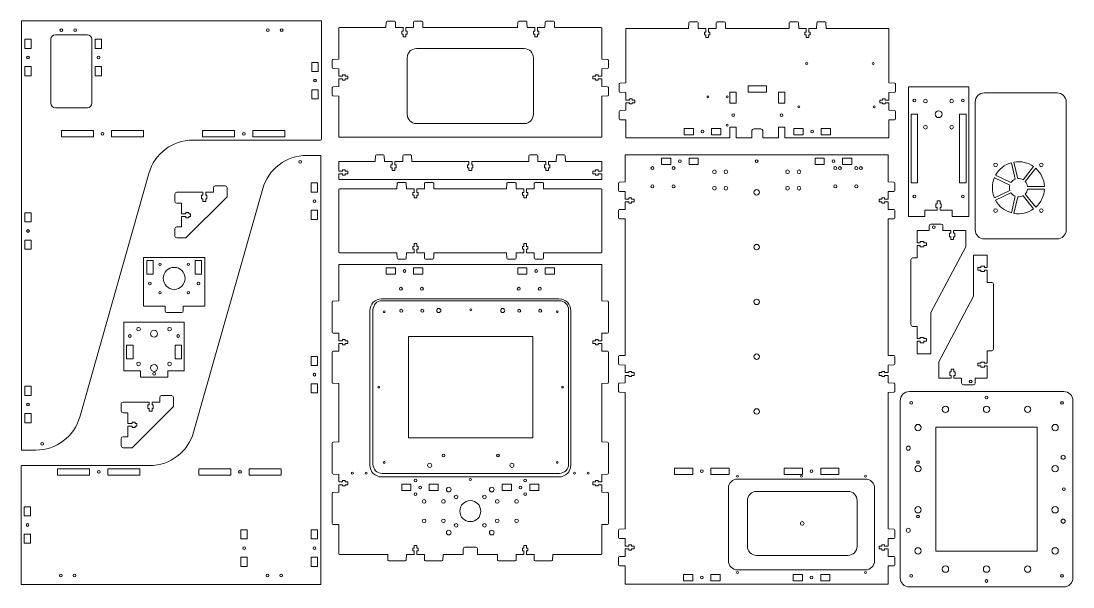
# Model space of a CAD drawing. Header units: millimetres. Extents: x 61 to 1212, y 173 to 793.
import ezdxf

# ---------------------------------------------------------------- set-up
doc = ezdxf.new("R2010")
doc.units = ezdxf.units.MM

msp = doc.modelspace()

# ---------------------------------------------------------------- linework, layer by layer
at = {"color": 7, "linetype": 'Continuous', "lineweight": 15}
for p, q in [((61.9, 323), (61.9, 793)), ((389.9, 793), (61.9, 793)), ((389.9, 793), (389.9, 663.5)), ((408.8, 784.7), (408.8, 751.2)), ((409.8, 785.7), (460.5, 785.7)), ((460.5, 785.7), (460.7, 791.8)), ((461.7, 792.7), (469.8, 792.7)), ((470.8, 791.8), (471, 785.7)), ((471, 785.7), (479.3, 785.7)), ((479.3, 781.7), (479.3, 785.7)), ((482.3, 785.7), (482.3, 781.7)), ((482.3, 785.7), (490.5, 785.7)), ((490.5, 785.7), (490.7, 791.8)), ((491.7, 792.7), (499.8, 792.7)), ((500.8, 791.8), (501, 785.7)), ((604.5, 785.7), (501, 785.7)), ((604.7, 791.8), (604.5, 785.7)), ((613.8, 792.7), (605.7, 792.7)), ((615, 785.7), (614.8, 791.8)), ((623.3, 785.7), (615, 785.7)), ((623.3, 785.7), (623.3, 781.7)), ((626.3, 781.7), (626.3, 785.7)), ((634.5, 785.7), (626.3, 785.7)), ((634.7, 791.8), (634.5, 785.7)), ((643.8, 792.7), (635.7, 792.7)), ((645, 785.7), (644.8, 791.8)), ((695.8, 785.7), (645, 785.7)), ((696.8, 784.7), (696.8, 751.2)), ((722.8, 725.2), (722.8, 783.9)), ((791.6, 784.9), (723.8, 784.9)), ((791.6, 784.9), (791.8, 791)), ((792.8, 791.9), (800.9, 791.9)), ((801.9, 791), (802.1, 784.9)), ((810.3, 784.9), (802.1, 784.9)), ((810.3, 780.9), (810.3, 784.9)), ((813.3, 784.9), (813.3, 780.9)), ((821.6, 784.9), (813.3, 784.9)), ((821.6, 784.9), (821.8, 791)), ((822.8, 791.9), (830.9, 791.9)), ((831.9, 791), (832.1, 784.9)), ((901.6, 784.9), (832.1, 784.9)), ((901.8, 791), (901.6, 784.9)), ((910.9, 791.9), (902.8, 791.9)), ((912.1, 784.9), (911.9, 791)), ((912.1, 784.9), (920.3, 784.9)), ((920.3, 784.9), (920.3, 780.9)), ((923.3, 780.9), (923.3, 784.9)), ((923.3, 784.9), (931.6, 784.9)), ((931.8, 791), (931.6, 784.9)), ((940.9, 791.9), (932.8, 791.9)), ((942.1, 784.9), (941.9, 791)), ((942.1, 784.9), (1009.8, 784.9)), ((1010.8, 725.2), (1010.8, 783.9)), ((65.4, 773), (65.4, 763)), ((72.4, 773), (65.4, 773)), ((72.4, 773), (72.4, 763)), ((93.9, 773), (93.9, 703)), ((133.9, 778), (98.9, 778)), ((138.9, 703), (138.9, 773)), ((149.4, 773), (142.4, 773)), ((142.4, 773), (142.4, 763)), ((149.4, 763), (149.4, 773)), ((477.9, 781.7), (479.3, 781.7)), ((477.9, 778.7), (477.9, 781.7)), ((479.3, 778.7), (477.9, 778.7)), ((479.3, 775.7), (479.3, 778.7)), ((482.3, 775.7), (479.3, 775.7)), ((482.3, 781.7), (483.7, 781.7)), ((482.3, 778.7), (482.3, 775.7)), ((483.7, 778.7), (482.3, 778.7)), ((483.7, 781.7), (483.7, 778.7)), ((623.3, 781.7), (621.9, 781.7)), ((621.9, 781.7), (621.9, 778.7)), ((621.9, 778.7), (623.3, 778.7)), ((623.3, 778.7), (623.3, 775.7)), ((623.3, 775.7), (626.3, 775.7)), ((627.7, 781.7), (626.3, 781.7)), ((626.3, 775.7), (626.3, 778.7)), ((626.3, 778.7), (627.7, 778.7)), ((627.7, 778.7), (627.7, 781.7)), ((808.9, 780.9), (810.3, 780.9)), ((808.9, 777.9), (808.9, 780.9)), ((810.3, 777.9), (808.9, 777.9)), ((810.3, 774.9), (810.3, 777.9)), ((813.3, 774.9), (810.3, 774.9)), ((813.3, 780.9), (814.7, 780.9)), ((813.3, 777.9), (813.3, 774.9)), ((814.7, 777.9), (813.3, 777.9)), ((814.7, 780.9), (814.7, 777.9)), ((920.3, 780.9), (918.9, 780.9)), ((918.9, 780.9), (918.9, 777.9)), ((918.9, 777.9), (920.3, 777.9)), ((920.3, 777.9), (920.3, 774.9)), ((920.3, 774.9), (923.3, 774.9)), ((924.7, 780.9), (923.3, 780.9)), ((923.3, 774.9), (923.3, 777.9)), ((923.3, 777.9), (924.7, 777.9)), ((924.7, 777.9), (924.7, 780.9)), ((65.4, 763), (72.4, 763)), ((142.4, 763), (149.4, 763)), ((611.8, 762.7), (493.8, 762.7)), ((401.8, 741.9), (401.8, 750)), ((402.7, 751), (408.8, 751.2)), ((483.8, 690.7), (483.8, 752.7)), ((621.8, 690.7), (621.8, 752.7)), ((702.8, 751), (696.8, 751.2)), ((703.8, 741.9), (703.8, 750)), ((65.4, 743), (65.4, 733)), ((72.4, 743), (65.4, 743)), ((72.4, 743), (72.4, 733)), ((149.4, 743), (142.4, 743)), ((142.4, 743), (142.4, 733)), ((149.4, 733), (149.4, 743)), ((386.4, 747.7), (379.4, 747.7)), ((379.4, 737.7), (379.4, 747.7)), ((379.4, 737.7), (386.4, 737.7)), ((386.4, 737.7), (386.4, 747.7)), ((408.8, 740.7), (402.7, 740.9)), ((408.8, 740.7), (408.8, 732.5)), ((696.8, 740.7), (702.8, 740.9)), ((696.8, 740.7), (696.8, 732.5)), ((65.4, 733), (72.4, 733)), ((142.4, 733), (149.4, 733)), ((408.8, 732.5), (412.8, 732.5)), ((408.8, 729.5), (408.8, 721.2)), ((412.8, 729.5), (408.8, 729.5)), ((412.8, 733.9), (415.8, 733.9)), ((412.8, 732.5), (412.8, 733.9)), ((412.8, 728.1), (412.8, 729.5)), ((415.8, 728.1), (412.8, 728.1)), ((415.8, 733.9), (415.8, 732.5)), ((415.8, 732.5), (418.8, 732.5)), ((415.8, 729.5), (415.8, 728.1)), ((418.8, 729.5), (415.8, 729.5)), ((418.8, 732.5), (418.8, 729.5)), ((689.8, 732.5), (686.8, 732.5)), ((686.8, 732.5), (686.8, 729.5)), ((686.8, 729.5), (689.8, 729.5)), ((692.8, 733.9), (689.8, 733.9)), ((689.8, 733.9), (689.8, 732.5)), ((689.8, 729.5), (689.8, 728.1)), ((689.8, 728.1), (692.8, 728.1)), ((692.8, 732.5), (692.8, 733.9)), ((696.8, 732.5), (692.8, 732.5)), ((692.8, 728.1), (692.8, 729.5)), ((692.8, 729.5), (696.8, 729.5)), ((696.8, 729.5), (696.8, 721.2)), ((716.8, 725), (722.8, 725.2)), ((1016.9, 725), (1010.8, 725.2)), ((386.4, 717.7), (379.4, 717.7)), ((379.4, 707.7), (379.4, 717.7)), ((386.4, 707.7), (386.4, 717.7)), ((401.8, 711.9), (401.8, 720)), ((402.7, 721), (408.8, 721.2)), ((702.8, 721), (696.8, 721.2)), ((703.8, 711.9), (703.8, 720)), ((715.8, 715.9), (715.8, 724)), ((722.8, 714.7), (716.8, 714.9)), ((722.8, 706.4), (722.8, 714.7)), ((843.8, 714.9), (836.8, 714.9)), ((836.8, 714.9), (836.8, 702.9)), ((843.8, 702.9), (843.8, 714.9)), ((876.8, 721.9), (856.8, 721.9)), ((856.8, 721.9), (856.8, 714.9)), ((856.8, 714.9), (876.8, 714.9)), ((876.8, 714.9), (876.8, 721.9)), ((889.8, 714.9), (889.8, 702.9)), ((896.8, 714.9), (889.8, 714.9)), ((896.8, 702.9), (896.8, 714.9)), ((1010.8, 714.7), (1016.9, 714.9)), ((1010.8, 706.4), (1010.8, 714.7)), ((1017.8, 715.9), (1017.8, 724)), ((1032.1, 720.9), (1032.1, 578.9)), ((1032.1, 720.9), (1098.1, 720.9)), ((1098.1, 720.9), (1098.1, 578.9)), ((1115.2, 714.3), (1194.7, 714.3)), ((379.4, 707.7), (386.4, 707.7)), ((408.8, 710.7), (402.7, 710.9)), ((408.8, 710.7), (408.8, 665.7)), ((696.8, 710.7), (702.8, 710.9)), ((696.8, 710.7), (696.8, 665.7)), ((722.8, 706.4), (726.8, 706.4)), ((722.8, 695.2), (722.8, 703.4)), ((726.8, 703.4), (722.8, 703.4)), ((726.8, 707.8), (729.8, 707.8)), ((726.8, 706.4), (726.8, 707.8)), ((726.8, 702.1), (726.8, 703.4)), ((729.8, 702.1), (726.8, 702.1)), ((729.8, 707.8), (729.8, 706.4)), ((729.8, 706.4), (732.8, 706.4)), ((729.8, 703.4), (729.8, 702.1)), ((732.8, 703.4), (729.8, 703.4)), ((732.8, 706.4), (732.8, 703.4)), ((836.8, 702.9), (843.8, 702.9)), ((889.8, 702.9), (896.8, 702.9)), ((1003.8, 706.4), (1000.8, 706.4)), ((1000.8, 706.4), (1000.8, 703.4)), ((1000.8, 703.4), (1003.8, 703.4)), ((1006.8, 707.8), (1003.8, 707.8)), ((1003.8, 707.8), (1003.8, 706.4)), ((1003.8, 703.4), (1003.8, 702.1)), ((1003.8, 702.1), (1006.8, 702.1)), ((1006.8, 706.4), (1006.8, 707.8)), ((1010.8, 706.4), (1006.8, 706.4)), ((1006.8, 702.1), (1006.8, 703.4)), ((1006.8, 703.4), (1010.8, 703.4)), ((1010.8, 695.2), (1010.8, 703.4)), ((1105.2, 564.3), (1105.2, 704.3)), ((1204.7, 704.3), (1204.7, 564.3)), ((98.9, 698), (133.9, 698)), ((715.8, 685.9), (715.8, 694)), ((716.8, 695), (722.8, 695.2)), ((1016.9, 695), (1010.8, 695.2)), ((1017.8, 685.9), (1017.8, 694)), ((1035.1, 690.9), (1042.1, 690.9)), ((1035.1, 690.9), (1035.1, 615.9)), ((1042.1, 690.9), (1042.1, 615.9)), ((1095.1, 690.9), (1088.1, 690.9)), ((1088.1, 690.9), (1088.1, 615.9)), ((1095.1, 690.9), (1095.1, 615.9)), ((493.8, 680.7), (611.8, 680.7)), ((722.8, 684.7), (716.8, 684.9)), ((722.8, 664.9), (722.8, 684.7)), ((1010.8, 684.7), (1016.9, 684.9)), ((1010.8, 664.9), (1010.8, 684.7)), ((140.4, 673), (105.4, 673)), ((105.4, 673), (105.4, 666)), ((140.4, 666), (140.4, 673)), ((195.4, 673), (160.4, 673)), ((160.4, 673), (160.4, 666)), ((195.4, 666), (195.4, 673)), ((294.9, 673), (259.9, 673)), ((259.9, 673), (259.9, 666)), ((294.9, 666), (294.9, 673)), ((349.9, 673), (314.9, 673)), ((314.9, 673), (314.9, 666)), ((349.9, 666), (349.9, 673)), ((786.8, 675.4), (786.8, 668.4)), ((796.8, 675.4), (786.8, 675.4)), ((786.8, 668.4), (796.8, 668.4)), ((796.8, 668.4), (796.8, 675.4)), ((826.8, 675.4), (816.8, 675.4)), ((816.8, 675.4), (816.8, 668.4)), ((816.8, 668.4), (826.8, 668.4)), ((826.8, 668.4), (826.8, 675.4)), ((843.8, 676.9), (836.8, 676.9)), ((836.8, 676.9), (836.8, 664.9)), ((843.8, 664.9), (843.8, 676.9)), ((860.8, 664.9), (860.8, 672.9)), ((862.8, 674.9), (870.8, 674.9)), ((872.8, 672.9), (872.8, 664.9)), ((896.8, 676.9), (889.8, 676.9)), ((889.8, 676.9), (889.8, 664.9)), ((896.8, 664.9), (896.8, 676.9)), ((906.8, 675.4), (916.8, 675.4)), ((906.8, 668.4), (906.8, 675.4)), ((916.8, 668.4), (906.8, 668.4)), ((916.8, 675.4), (916.8, 668.4)), ((936.8, 668.4), (936.8, 675.4)), ((936.8, 675.4), (946.8, 675.4)), ((946.8, 668.4), (936.8, 668.4)), ((946.8, 675.4), (946.8, 668.4)), ((105.4, 666), (140.4, 666)), ((160.4, 666), (195.4, 666)), ((249.2, 662.5), (388.9, 662.5)), ((259.9, 666), (294.9, 666)), ((314.9, 666), (349.9, 666)), ((696.8, 665.7), (408.8, 665.7)), ((836.8, 664.9), (722.8, 664.9)), ((860.8, 664.9), (843.8, 664.9)), ((889.8, 664.9), (872.8, 664.9)), ((1010.8, 664.9), (896.8, 664.9)), ((389.3, 645.7), (373.8, 645.7)), ((389.3, 175.7), (389.3, 645.7)), ((448.8, 639.3), (449, 645.3)), ((450, 646.3), (457.6, 646.3)), ((458.6, 645.3), (458.8, 639.3)), ((478.8, 639.3), (479, 645.3)), ((480, 646.3), (487.6, 646.3)), ((488.6, 645.3), (488.8, 639.3)), ((617, 645.3), (616.8, 639.3)), ((625.6, 646.3), (618, 646.3)), ((626.8, 639.3), (626.6, 645.3)), ((647, 645.3), (646.8, 639.3)), ((655.6, 646.3), (648, 646.3)), ((656.8, 639.3), (656.6, 645.3)), ((722.1, 646.4), (722.1, 616.7)), ((722.1, 646.4), (1010.1, 646.4)), ((1010.1, 646.4), (1010.1, 616.7)), ((408.8, 628.6), (408.8, 638.3)), ((409.8, 639.3), (448.8, 639.3)), ((458.8, 639.3), (467.3, 639.3)), ((465.9, 635.3), (467.3, 635.3)), ((465.9, 632.3), (465.9, 635.3)), ((467.3, 635.3), (467.3, 639.3)), ((470.3, 639.3), (470.3, 635.3)), ((470.3, 639.3), (478.8, 639.3)), ((470.3, 635.3), (471.7, 635.3)), ((471.7, 635.3), (471.7, 632.3)), ((488.8, 639.3), (551.3, 639.3)), ((549.9, 635.3), (551.3, 635.3)), ((549.9, 632.3), (549.9, 635.3)), ((551.3, 635.3), (551.3, 639.3)), ((554.3, 635.3), (554.3, 639.3)), ((616.8, 639.3), (554.3, 639.3)), ((555.7, 635.3), (554.3, 635.3)), ((555.7, 632.3), (555.7, 635.3)), ((635.3, 639.3), (626.8, 639.3)), ((635.3, 635.3), (633.9, 635.3)), ((633.9, 635.3), (633.9, 632.3)), ((635.3, 639.3), (635.3, 635.3)), ((638.3, 635.3), (638.3, 639.3)), ((646.8, 639.3), (638.3, 639.3)), ((639.7, 635.3), (638.3, 635.3)), ((639.7, 632.3), (639.7, 635.3)), ((695.8, 639.3), (656.8, 639.3)), ((696.8, 628.6), (696.8, 638.3)), ((772.1, 642.9), (762.1, 642.9)), ((762.1, 642.9), (762.1, 635.9)), ((762.1, 635.9), (772.1, 635.9)), ((772.1, 635.9), (772.1, 642.9)), ((802.1, 642.9), (792.1, 642.9)), ((792.1, 642.9), (792.1, 635.9)), ((792.1, 635.9), (802.1, 635.9)), ((802.1, 635.9), (802.1, 642.9)), ((930.1, 642.9), (940.1, 642.9)), ((930.1, 635.9), (930.1, 642.9)), ((940.1, 635.9), (930.1, 635.9)), ((940.1, 642.9), (940.1, 635.9)), ((960.1, 642.9), (970.1, 642.9)), ((960.1, 635.9), (960.1, 642.9)), ((970.1, 635.9), (960.1, 635.9)), ((970.1, 642.9), (970.1, 635.9)), ((1148.9, 619.7), (1144.8, 637.8)), ((1147.6, 638.4), (1151.7, 620.3)), ((1157.5, 619), (1169.1, 633.5)), ((125.5, 359.3), (201.1, 626.1)), ((408.8, 628.6), (412.8, 628.6)), ((408.8, 619.3), (408.8, 625.6)), ((412.8, 625.6), (408.8, 625.6)), ((412.8, 630), (415.8, 630)), ((412.8, 628.6), (412.8, 630)), ((412.8, 624.3), (412.8, 625.6)), ((415.8, 624.3), (412.8, 624.3)), ((415.8, 630), (415.8, 628.6)), ((415.8, 628.6), (418.8, 628.6)), ((415.8, 625.6), (415.8, 624.3)), ((418.8, 625.6), (415.8, 625.6)), ((418.8, 628.6), (418.8, 625.6)), ((467.3, 632.3), (465.9, 632.3)), ((467.3, 629.3), (467.3, 632.3)), ((470.3, 629.3), (467.3, 629.3)), ((470.3, 632.3), (470.3, 629.3)), ((471.7, 632.3), (470.3, 632.3)), ((551.3, 632.3), (549.9, 632.3)), ((551.3, 629.3), (551.3, 632.3)), ((551.3, 629.3), (554.3, 629.3)), ((554.3, 629.3), (554.3, 632.3)), ((554.3, 632.3), (555.7, 632.3)), ((633.9, 632.3), (635.3, 632.3)), ((635.3, 632.3), (635.3, 629.3)), ((635.3, 629.3), (638.3, 629.3)), ((638.3, 629.3), (638.3, 632.3)), ((638.3, 632.3), (639.7, 632.3)), ((689.8, 628.6), (686.8, 628.6)), ((686.8, 628.6), (686.8, 625.6)), ((686.8, 625.6), (689.8, 625.6)), ((692.8, 630), (689.8, 630)), ((689.8, 630), (689.8, 628.6)), ((689.8, 625.6), (689.8, 624.3)), ((689.8, 624.3), (692.8, 624.3)), ((692.8, 628.6), (692.8, 630)), ((696.8, 628.6), (692.8, 628.6)), ((692.8, 624.3), (692.8, 625.6)), ((692.8, 625.6), (696.8, 625.6)), ((696.8, 619.3), (696.8, 625.6)), ((1127.5, 624), (1144.2, 616)), ((1171.4, 631.7), (1159.8, 617.2)), ((271.7, 610.4), (271.7, 605.4)), ((273.7, 612.4), (284.7, 612.4)), ((286.7, 600.4), (286.7, 610.4)), ((378.8, 615.7), (385.8, 615.7)), ((378.8, 605.7), (378.8, 615.7)), ((385.8, 615.7), (385.8, 605.7)), ((408.8, 619.3), (696.8, 619.3)), ((472.5, 609.2), (472.7, 615.3)), ((473.7, 616.2), (481.8, 616.2)), ((482.8, 615.3), (483, 609.2)), ((502.5, 609.2), (502.7, 615.3)), ((503.7, 616.2), (511.8, 616.2)), ((512.8, 615.3), (513, 609.2)), ((592.7, 615.3), (592.5, 609.2)), ((601.8, 616.2), (593.7, 616.2)), ((603, 609.2), (602.8, 615.3)), ((622.7, 615.3), (622.5, 609.2)), ((631.8, 616.2), (623.7, 616.2)), ((633, 609.2), (632.8, 615.3)), ((715.1, 615.5), (715.1, 607.4)), ((722.1, 616.7), (716.1, 616.5)), ((1010.1, 616.7), (1016.2, 616.5)), ((1017.1, 615.5), (1017.1, 607.4)), ((1042.1, 615.9), (1035.1, 615.9)), ((1088.1, 615.9), (1095.1, 615.9)), ((1143, 613.3), (1126.2, 621.4)), ((1162.4, 611.8), (1181, 611.8)), ((229.7, 595.4), (229.7, 603.4)), ((260.1, 605.4), (231.7, 605.4)), ((241.7, 555.4), (286.7, 600.4)), ((325.7, 609.4), (250.1, 342.6)), ((258.8, 602.4), (260.1, 602.4)), ((258.8, 598.4), (258.8, 602.4)), ((260.1, 602.4), (260.1, 605.4)), ((263.3, 605.4), (263.3, 602.4)), ((271.7, 605.4), (263.3, 605.4)), ((263.3, 602.4), (264.5, 602.4)), ((264.5, 602.4), (264.5, 598.4)), ((385.8, 605.7), (378.8, 605.7)), ((408.8, 540.2), (408.8, 608.2)), ((472.5, 609.2), (409.8, 609.2)), ((491.3, 609.2), (483, 609.2)), ((489.9, 605.2), (491.3, 605.2)), ((489.9, 602.2), (489.9, 605.2)), ((491.3, 602.2), (489.9, 602.2)), ((491.3, 605.2), (491.3, 609.2)), ((491.3, 599.2), (491.3, 602.2)), ((494.3, 599.2), (491.3, 599.2)), ((494.3, 609.2), (494.3, 605.2)), ((502.5, 609.2), (494.3, 609.2)), ((494.3, 605.2), (495.7, 605.2)), ((494.3, 602.2), (494.3, 599.2)), ((495.7, 602.2), (494.3, 602.2)), ((495.7, 605.2), (495.7, 602.2)), ((592.5, 609.2), (513, 609.2)), ((603, 609.2), (611.3, 609.2)), ((609.9, 605.2), (609.9, 602.2)), ((611.3, 605.2), (609.9, 605.2)), ((609.9, 602.2), (611.3, 602.2)), ((611.3, 609.2), (611.3, 605.2)), ((611.3, 602.2), (611.3, 599.2)), ((611.3, 599.2), (614.3, 599.2)), ((614.3, 605.2), (614.3, 609.2)), ((614.3, 609.2), (622.5, 609.2)), ((615.7, 605.2), (614.3, 605.2)), ((614.3, 599.2), (614.3, 602.2)), ((614.3, 602.2), (615.7, 602.2)), ((615.7, 602.2), (615.7, 605.2)), ((633, 609.2), (695.8, 609.2)), ((696.8, 540.2), (696.8, 608.2)), ((716.1, 606.4), (722.1, 606.2)), ((722.1, 606.2), (722.1, 597.9)), ((729.1, 599.3), (726.1, 599.3)), ((726.1, 599.3), (726.1, 597.9)), ((729.1, 599.3), (729.1, 597.9)), ((1003.1, 599.3), (1006.1, 599.3)), ((1003.1, 599.3), (1003.1, 597.9)), ((1006.1, 599.3), (1006.1, 597.9)), ((1016.2, 606.4), (1010.1, 606.2)), ((1010.1, 606.2), (1010.1, 597.9)), ((1126.2, 599.3), (1143, 607.4)), ((1144.2, 604.8), (1127.5, 596.7)), ((1144.8, 582.9), (1148.9, 601)), ((1151.7, 600.4), (1147.6, 582.3)), ((1169.1, 587.2), (1157.5, 601.7)), ((1159.8, 603.5), (1171.4, 589)), ((1181, 608.9), (1162.4, 608.9)), ((236.7, 593.4), (231.7, 593.4)), ((236.7, 593.4), (236.7, 581.9)), ((260.1, 598.4), (258.8, 598.4)), ((260.1, 595.4), (260.1, 598.4)), ((263.3, 595.4), (260.1, 595.4)), ((263.3, 598.4), (263.3, 595.4)), ((264.5, 598.4), (263.3, 598.4)), ((722.1, 597.9), (726.1, 597.9)), ((722.1, 594.9), (722.1, 586.7)), ((722.1, 594.9), (726.1, 594.9)), ((726.1, 594.9), (726.1, 593.6)), ((729.1, 593.6), (726.1, 593.6)), ((729.1, 597.9), (732.1, 597.9)), ((729.1, 594.9), (729.1, 593.6)), ((729.1, 594.9), (732.1, 594.9)), ((732.1, 597.9), (732.1, 594.9)), ((1003.1, 597.9), (1000.1, 597.9)), ((1000.1, 597.9), (1000.1, 594.9)), ((1003.1, 594.9), (1000.1, 594.9)), ((1003.1, 594.9), (1003.1, 593.6)), ((1003.1, 593.6), (1006.1, 593.6)), ((1010.1, 597.9), (1006.1, 597.9)), ((1006.1, 594.9), (1006.1, 593.6)), ((1010.1, 594.9), (1006.1, 594.9)), ((1010.1, 594.9), (1010.1, 586.7)), ((1063.5, 592.9), (1062.2, 592.9)), ((1062.2, 592.9), (1062.2, 588.9)), ((1062.2, 588.9), (1063.5, 588.9)), ((1066.7, 595.9), (1063.5, 595.9)), ((1063.5, 595.9), (1063.5, 592.9)), ((1063.5, 588.9), (1063.5, 585.9)), ((1066.7, 592.9), (1066.7, 595.9)), ((1068, 592.9), (1066.7, 592.9)), ((1066.7, 585.9), (1066.7, 588.9)), ((1066.7, 588.9), (1068, 588.9)), ((1068, 588.9), (1068, 592.9)), ((72.4, 583), (65.4, 583)), ((65.4, 583), (65.4, 573)), ((72.4, 583), (72.4, 573)), ((236.7, 581.9), (241.7, 581.9)), ((241.7, 578.9), (236.7, 578.9)), ((236.7, 578.9), (236.7, 567.4)), ((241.7, 583.3), (244.7, 583.3)), ((241.7, 581.9), (241.7, 583.3)), ((241.7, 577.5), (241.7, 578.9)), ((244.7, 577.5), (241.7, 577.5)), ((244.7, 583.3), (244.7, 581.9)), ((244.7, 581.9), (246.7, 581.9)), ((244.7, 578.9), (244.7, 577.5)), ((246.7, 578.9), (244.7, 578.9)), ((246.7, 581.9), (246.7, 578.9)), ((378.8, 585.7), (385.8, 585.7)), ((378.8, 575.7), (378.8, 585.7)), ((385.8, 575.7), (378.8, 575.7)), ((385.8, 585.7), (385.8, 575.7)), ((715.1, 585.5), (715.1, 577.4)), ((722.1, 586.7), (716.1, 586.5)), ((716.1, 576.4), (722.1, 576.2)), ((722.1, 576.2), (722.1, 426.7)), ((1010.1, 586.7), (1016.2, 586.5)), ((1016.2, 576.4), (1010.1, 576.2)), ((1010.1, 576.2), (1010.1, 426.7)), ((1017.1, 585.5), (1017.1, 577.4)), ((1032.1, 578.9), (1050.1, 578.9)), ((1063.5, 585.9), (1050.1, 585.9)), ((1050.1, 585.9), (1050.1, 578.9)), ((1080.1, 585.9), (1066.7, 585.9)), ((1080.1, 585.9), (1080.1, 578.9)), ((1098.1, 578.9), (1080.1, 578.9)), ((65.4, 573), (72.4, 573)), ((229.7, 557.4), (229.7, 565.4)), ((236.7, 567.4), (231.7, 567.4)), ((1054.8, 563.6), (1054.8, 568.6)), ((1067.8, 570.6), (1056.8, 570.6)), ((1069.8, 568.6), (1069.8, 563.6)), ((65.4, 553), (65.4, 543)), ((72.4, 553), (65.4, 553)), ((72.4, 553), (72.4, 543)), ((231.7, 555.4), (241.7, 555.4)), ((1041.8, 550.1), (1041.8, 563.6)), ((1041.8, 563.6), (1054.8, 563.6)), ((1069.8, 563.6), (1078.4, 563.6)), ((1077, 560.6), (1078.4, 560.6)), ((1077, 556.6), (1077, 560.6)), ((1078.4, 556.6), (1077, 556.6)), ((1078.4, 560.6), (1078.4, 563.6)), ((1078.4, 553.6), (1078.4, 556.6)), ((1081.3, 553.6), (1078.4, 553.6)), ((1081.3, 563.6), (1081.3, 560.6)), ((1081.3, 563.6), (1094.8, 563.6)), ((1081.3, 560.6), (1082.7, 560.6)), ((1081.3, 556.6), (1081.3, 553.6)), ((1082.7, 556.6), (1081.3, 556.6)), ((1082.7, 560.6), (1082.7, 556.6)), ((1094.8, 563.6), (1094.8, 545.6)), ((1194.7, 554.3), (1115.2, 554.3)), ((65.4, 543), (72.4, 543)), ((489.9, 546.2), (491.3, 546.2)), ((489.9, 543.2), (489.9, 546.2)), ((491.3, 543.2), (489.9, 543.2)), ((491.3, 549.2), (494.3, 549.2)), ((491.3, 546.2), (491.3, 549.2)), ((491.3, 539.2), (491.3, 543.2)), ((494.3, 549.2), (494.3, 546.2)), ((494.3, 546.2), (495.7, 546.2)), ((494.3, 543.2), (494.3, 539.2)), ((495.7, 543.2), (494.3, 543.2)), ((495.7, 546.2), (495.7, 543.2)), ((609.9, 546.2), (609.9, 543.2)), ((611.3, 546.2), (609.9, 546.2)), ((609.9, 543.2), (611.3, 543.2)), ((614.3, 549.2), (611.3, 549.2)), ((611.3, 549.2), (611.3, 546.2)), ((611.3, 543.2), (611.3, 539.2)), ((614.3, 546.2), (614.3, 549.2)), ((615.7, 546.2), (614.3, 546.2)), ((614.3, 539.2), (614.3, 543.2)), ((614.3, 543.2), (615.7, 543.2)), ((615.7, 543.2), (615.7, 546.2)), ((1041.8, 550.1), (1044.8, 550.1)), ((1041.8, 533.6), (1041.8, 547.2)), ((1044.8, 547.2), (1041.8, 547.2)), ((1044.8, 551.5), (1048.8, 551.5)), ((1044.8, 550.1), (1044.8, 551.5)), ((1044.8, 545.7), (1044.8, 547.2)), ((1048.8, 545.7), (1044.8, 545.7)), ((1048.8, 551.5), (1048.8, 550.1)), ((1048.8, 550.1), (1051.8, 550.1)), ((1048.8, 547.2), (1048.8, 545.7)), ((1051.8, 547.2), (1048.8, 547.2)), ((1051.8, 550.1), (1051.8, 547.2)), ((1094.8, 545.6), (1056.8, 473.6)), ((195.3, 480.6), (195.3, 534.1)), ((195.3, 534.1), (262.3, 534.1)), ((205.8, 530.6), (198.8, 530.6)), ((198.8, 530.6), (198.8, 515.6)), ((205.8, 530.6), (205.8, 515.6)), ((258.8, 530.6), (251.8, 530.6)), ((251.8, 515.6), (251.8, 530.6)), ((258.8, 515.6), (258.8, 530.6)), ((262.3, 534.1), (262.3, 480.6)), ((472.5, 539.2), (409.8, 539.2)), ((472.7, 533.2), (472.5, 539.2)), ((481.8, 532.2), (473.7, 532.2)), ((483, 539.2), (482.8, 533.2)), ((491.3, 539.2), (483, 539.2)), ((502.5, 539.2), (494.3, 539.2)), ((502.7, 533.2), (502.5, 539.2)), ((511.8, 532.2), (503.7, 532.2)), ((513, 539.2), (512.8, 533.2)), ((592.5, 539.2), (513, 539.2)), ((592.5, 539.2), (592.7, 533.2)), ((593.7, 532.2), (601.8, 532.2)), ((602.8, 533.2), (603, 539.2)), ((603, 539.2), (611.3, 539.2)), ((614.3, 539.2), (622.5, 539.2)), ((622.5, 539.2), (622.7, 533.2)), ((623.7, 532.2), (631.8, 532.2)), ((632.8, 533.2), (633, 539.2)), ((633, 539.2), (695.8, 539.2)), ((1034.8, 460.6), (1034.8, 531.6)), ((1041.8, 533.6), (1036.8, 533.6)), ((1103.2, 491.7), (1103.2, 536.7)), ((1103.2, 536.7), (1118.2, 536.7)), ((1118.2, 536.7), (1118.2, 523.1)), ((408.8, 526.2), (408.8, 486.5)), ((696.8, 526.2), (408.8, 526.2)), ((470.8, 522.7), (460.8, 522.7)), ((460.8, 515.7), (460.8, 522.7)), ((470.8, 522.7), (470.8, 515.7)), ((500.8, 522.7), (490.8, 522.7)), ((490.8, 515.7), (490.8, 522.7)), ((500.8, 522.7), (500.8, 515.7)), ((604.8, 522.7), (614.8, 522.7)), ((604.8, 522.7), (604.8, 515.7)), ((614.8, 515.7), (614.8, 522.7)), ((634.8, 522.7), (644.8, 522.7)), ((634.8, 522.7), (634.8, 515.7)), ((644.8, 515.7), (644.8, 522.7)), ((696.8, 526.2), (696.8, 486.5)), ((1111.2, 523.1), (1108.2, 523.1)), ((1108.2, 523.1), (1108.2, 520.2)), ((1108.2, 520.2), (1111.2, 520.2)), ((1115.2, 524.5), (1111.2, 524.5)), ((1111.2, 524.5), (1111.2, 523.1)), ((1111.2, 520.2), (1111.2, 518.8)), ((1111.2, 518.8), (1115.2, 518.8)), ((1115.2, 523.1), (1115.2, 524.5)), ((1118.2, 523.1), (1115.2, 523.1)), ((1115.2, 518.8), (1115.2, 520.2)), ((1115.2, 520.2), (1118.2, 520.2)), ((1118.2, 520.2), (1118.2, 506.7)), ((205.8, 515.6), (198.8, 515.6)), ((258.8, 515.6), (251.8, 515.6)), ((470.8, 515.7), (460.8, 515.7)), ((500.8, 515.7), (490.8, 515.7)), ((604.8, 515.7), (614.8, 515.7)), ((634.8, 515.7), (644.8, 515.7)), ((1123.2, 506.7), (1118.2, 506.7)), ((1125.2, 504.7), (1125.2, 433.7)), ((401.8, 485.3), (401.8, 452.2)), ((408.8, 486.5), (402.7, 486.3)), ((649.8, 488.7), (455.8, 488.7)), ((650.3, 486.6), (456.3, 486.6)), ((696.8, 486.5), (702.8, 486.3)), ((703.8, 485.3), (703.8, 452.2)), ((1103.2, 491.7), (1065.2, 419.7)), ((218.8, 480.6), (195.3, 480.6)), ((218.8, 480.6), (218.8, 475.6)), ((236.8, 473.6), (220.8, 473.6)), ((262.3, 480.6), (238.8, 480.6)), ((238.8, 480.6), (238.8, 475.6)), ((442.8, 475.7), (442.8, 306.7)), ((446.3, 476.6), (446.3, 307.6)), ((660.3, 307.6), (660.3, 476.6)), ((662.8, 475.7), (662.8, 306.7)), ((1056.8, 473.6), (1056.8, 428.6)), ((173.8, 463), (173.8, 410)), ((239.8, 463), (173.8, 463)), ((239.8, 463), (239.8, 410)), ((402.7, 451.2), (408.8, 451)), ((408.8, 451), (408.8, 442.7)), ((702.8, 451.2), (696.8, 451)), ((696.8, 451), (696.8, 442.7)), ((1036.8, 458.6), (1041.8, 458.6)), ((1041.8, 445.1), (1041.8, 458.6)), ((176.8, 438), (176.8, 423)), ((183.8, 438), (176.8, 438)), ((183.8, 423), (183.8, 438)), ((229.8, 438), (236.8, 438)), ((229.8, 423), (229.8, 438)), ((236.8, 438), (236.8, 423)), ((412.8, 442.7), (408.8, 442.7)), ((408.8, 439.7), (408.8, 431.5)), ((408.8, 439.7), (412.8, 439.7)), ((415.8, 444.1), (412.8, 444.1)), ((412.8, 444.1), (412.8, 442.7)), ((412.8, 439.7), (412.8, 438.4)), ((412.8, 438.4), (415.8, 438.4)), ((415.8, 442.7), (415.8, 444.1)), ((418.8, 442.7), (415.8, 442.7)), ((415.8, 438.4), (415.8, 439.7)), ((415.8, 439.7), (418.8, 439.7)), ((418.8, 439.7), (418.8, 442.7)), ((621.3, 447.6), (485.3, 447.6)), ((485.3, 447.6), (485.3, 336.6)), ((621.3, 336.6), (621.3, 447.6)), ((686.8, 442.7), (689.8, 442.7)), ((686.8, 439.7), (686.8, 442.7)), ((689.8, 439.7), (686.8, 439.7)), ((689.8, 444.1), (692.8, 444.1)), ((689.8, 442.7), (689.8, 444.1)), ((689.8, 438.4), (689.8, 439.7)), ((692.8, 438.4), (689.8, 438.4)), ((692.8, 444.1), (692.8, 442.7)), ((692.8, 442.7), (696.8, 442.7)), ((692.8, 439.7), (692.8, 438.4)), ((696.8, 439.7), (692.8, 439.7)), ((696.8, 439.7), (696.8, 431.5)), ((1041.8, 445.1), (1044.8, 445.1)), ((1041.8, 428.6), (1041.8, 442.2)), ((1044.8, 442.2), (1041.8, 442.2)), ((1044.8, 446.5), (1048.8, 446.5)), ((1044.8, 445.1), (1044.8, 446.5)), ((1044.8, 440.7), (1044.8, 442.2)), ((1048.8, 440.7), (1044.8, 440.7)), ((1048.8, 446.5), (1048.8, 445.1)), ((1048.8, 445.1), (1051.8, 445.1)), ((1048.8, 442.2), (1048.8, 440.7)), ((1051.8, 442.2), (1048.8, 442.2)), ((1051.8, 445.1), (1051.8, 442.2)), ((401.8, 430.3), (401.8, 397.2)), ((408.8, 431.5), (402.7, 431.3)), ((696.8, 431.5), (702.8, 431.3)), ((703.8, 430.3), (703.8, 397.2)), ((722.1, 426.7), (716.1, 426.5)), ((1010.1, 426.7), (1016.2, 426.5)), ((1056.8, 428.6), (1041.8, 428.6)), ((1118.2, 431.7), (1123.2, 431.7)), ((1118.2, 431.7), (1118.2, 418.1)), ((176.8, 423), (183.8, 423)), ((236.8, 423), (229.8, 423)), ((378.8, 425.7), (385.8, 425.7)), ((378.8, 415.7), (378.8, 425.7)), ((385.8, 415.7), (378.8, 415.7)), ((385.8, 425.7), (385.8, 415.7)), ((715.1, 425.5), (715.1, 417.4)), ((716.1, 416.4), (722.1, 416.2)), ((722.1, 416.2), (722.1, 407.9)), ((1016.2, 416.4), (1010.1, 416.2)), ((1010.1, 416.2), (1010.1, 407.9)), ((1017.1, 425.5), (1017.1, 417.4)), ((1065.2, 419.7), (1065.2, 401.7)), ((1111.2, 418.1), (1108.2, 418.1)), ((1108.2, 418.1), (1108.2, 415.2)), ((1108.2, 415.2), (1111.2, 415.2)), ((1115.2, 419.5), (1111.2, 419.5)), ((1111.2, 419.5), (1111.2, 418.1)), ((1111.2, 415.2), (1111.2, 413.8)), ((1115.2, 418.1), (1115.2, 419.5)), ((1118.2, 418.1), (1115.2, 418.1)), ((1115.2, 413.8), (1115.2, 415.2)), ((1115.2, 415.2), (1118.2, 415.2)), ((1118.2, 415.2), (1118.2, 401.7)), ((173.8, 410), (191.8, 410)), ((191.8, 410), (191.8, 403)), ((191.8, 403), (221.8, 403)), ((239.8, 410), (221.8, 410)), ((221.8, 410), (221.8, 403)), ((722.1, 407.9), (726.1, 407.9)), ((722.1, 404.9), (722.1, 396.7)), ((722.1, 404.9), (726.1, 404.9)), ((729.1, 409.3), (726.1, 409.3)), ((726.1, 409.3), (726.1, 407.9)), ((726.1, 404.9), (726.1, 403.6)), ((729.1, 403.6), (726.1, 403.6)), ((729.1, 409.3), (729.1, 407.9)), ((729.1, 407.9), (732.1, 407.9)), ((729.1, 404.9), (729.1, 403.6)), ((729.1, 404.9), (732.1, 404.9)), ((732.1, 407.9), (732.1, 404.9)), ((1003.1, 407.9), (1000.1, 407.9)), ((1000.1, 407.9), (1000.1, 404.9)), ((1003.1, 404.9), (1000.1, 404.9)), ((1003.1, 409.3), (1006.1, 409.3)), ((1003.1, 409.3), (1003.1, 407.9)), ((1003.1, 404.9), (1003.1, 403.6)), ((1003.1, 403.6), (1006.1, 403.6)), ((1006.1, 409.3), (1006.1, 407.9)), ((1010.1, 407.9), (1006.1, 407.9)), ((1006.1, 404.9), (1006.1, 403.6)), ((1010.1, 404.9), (1006.1, 404.9)), ((1010.1, 404.9), (1010.1, 396.7)), ((1078.7, 408.7), (1077.3, 408.7)), ((1077.3, 408.7), (1077.3, 404.7)), ((1077.3, 404.7), (1078.7, 404.7)), ((1081.6, 411.7), (1078.7, 411.7)), ((1078.7, 411.7), (1078.7, 408.7)), ((1078.7, 404.7), (1078.7, 401.7)), ((1081.6, 408.7), (1081.6, 411.7)), ((1083.1, 408.7), (1081.6, 408.7)), ((1081.6, 404.7), (1083.1, 404.7)), ((1081.6, 401.7), (1081.6, 404.7)), ((1083.1, 404.7), (1083.1, 408.7)), ((1111.2, 413.8), (1115.2, 413.8)), ((65.4, 393), (65.4, 383)), ((72.4, 393), (65.4, 393)), ((72.4, 393), (72.4, 383)), ((378.8, 395.7), (385.8, 395.7)), ((378.8, 385.7), (378.8, 395.7)), ((385.8, 395.7), (385.8, 385.7)), ((402.7, 396.2), (408.8, 396)), ((408.8, 396), (408.8, 332)), ((702.8, 396.2), (696.8, 396)), ((696.8, 396), (696.8, 332)), ((715.1, 395.5), (715.1, 387.4)), ((722.1, 396.7), (716.1, 396.5)), ((1010.1, 396.7), (1016.2, 396.5)), ((1017.1, 395.5), (1017.1, 387.4)), ((1078.7, 401.7), (1065.2, 401.7)), ((1090.2, 401.7), (1081.6, 401.7)), ((1090.2, 396.7), (1090.2, 401.7)), ((1092.2, 394.7), (1103.2, 394.7)), ((1118.2, 401.7), (1105.2, 401.7)), ((1105.2, 401.7), (1105.2, 396.7)), ((65.4, 383), (72.4, 383)), ((213, 380.7), (213, 375.7)), ((215, 382.7), (226, 382.7)), ((228, 370.7), (228, 380.7)), ((385.8, 385.7), (378.8, 385.7)), ((716.1, 386.4), (722.1, 386.2)), ((722.1, 386.2), (722.1, 236.7)), ((1016.2, 386.4), (1010.1, 386.2)), ((1010.1, 386.2), (1010.1, 236.7)), ((1202.1, 387.2), (1033.1, 387.2)), ((171, 365.7), (171, 373.7)), ((201.4, 375.7), (173, 375.7)), ((183, 325.7), (228, 370.7)), ((201.4, 372.7), (200.1, 372.7)), ((200.1, 372.7), (200.1, 368.7)), ((200.1, 368.7), (201.4, 368.7)), ((201.4, 375.7), (201.4, 372.7)), ((201.4, 368.7), (201.4, 365.7)), ((204.6, 372.7), (204.6, 375.7)), ((213, 375.7), (204.6, 375.7)), ((205.9, 372.7), (204.6, 372.7)), ((204.6, 365.7), (204.6, 368.7)), ((204.6, 368.7), (205.9, 368.7)), ((205.9, 368.7), (205.9, 372.7)), ((1023.1, 377.2), (1023.1, 183.2)), ((1212.1, 183.2), (1212.1, 377.2)), ((65.4, 363), (65.4, 353)), ((72.4, 363), (65.4, 363)), ((72.4, 363), (72.4, 353)), ((178, 363.7), (173, 363.7)), ((178, 363.7), (178, 352.2)), ((201.4, 365.7), (204.6, 365.7)), ((65.4, 353), (72.4, 353)), ((183, 352.2), (178, 352.2)), ((178, 349.2), (178, 337.7)), ((178, 349.2), (183, 349.2)), ((186, 353.6), (183, 353.6)), ((183, 353.6), (183, 352.2)), ((183, 349.2), (183, 347.9)), ((183, 347.9), (186, 347.9)), ((186, 352.2), (186, 353.6)), ((188, 352.2), (186, 352.2)), ((186, 347.9), (186, 349.2)), ((186, 349.2), (188, 349.2)), ((188, 349.2), (188, 352.2)), ((1173.1, 348.2), (1062.1, 348.2)), ((1062.1, 348.2), (1062.1, 212.2)), ((1173.1, 212.2), (1173.1, 348.2)), ((171, 327.7), (171, 335.7)), ((178, 337.7), (173, 337.7)), ((485.3, 336.6), (621.3, 336.6)), ((61.9, 323), (77.4, 323)), ((173, 325.7), (183, 325.7)), ((401.8, 330.8), (401.8, 297.7)), ((408.8, 332), (402.7, 331.8)), ((696.8, 332), (702.8, 331.8)), ((703.8, 330.8), (703.8, 297.7)), ((61.3, 305.2), (61.3, 175.7)), ((202, 306.2), (62.3, 306.2)), ((101.3, 302.7), (136.3, 302.7)), ((101.3, 295.7), (101.3, 302.7)), ((136.3, 302.7), (136.3, 295.7)), ((156.3, 302.7), (191.3, 302.7)), ((156.3, 295.7), (156.3, 302.7)), ((191.3, 302.7), (191.3, 295.7)), ((255.8, 302.7), (290.8, 302.7)), ((255.8, 295.7), (255.8, 302.7)), ((290.8, 302.7), (290.8, 295.7)), ((310.8, 302.7), (345.8, 302.7)), ((310.8, 295.7), (310.8, 302.7)), ((345.8, 302.7), (345.8, 295.7)), ((776.1, 303.4), (796.1, 303.4)), ((776.1, 296.4), (776.1, 303.4)), ((796.1, 303.4), (796.1, 296.4)), ((816.1, 303.4), (836.1, 303.4)), ((816.1, 296.4), (816.1, 303.4)), ((836.1, 303.4), (836.1, 296.4)), ((916.1, 303.4), (896.1, 303.4)), ((896.1, 303.4), (896.1, 296.4)), ((916.1, 296.4), (916.1, 303.4)), ((956.1, 303.4), (936.1, 303.4)), ((936.1, 303.4), (936.1, 296.4)), ((956.1, 296.4), (956.1, 303.4)), ((136.3, 295.7), (101.3, 295.7)), ((191.3, 295.7), (156.3, 295.7)), ((290.8, 295.7), (255.8, 295.7)), ((345.8, 295.7), (310.8, 295.7)), ((402.7, 296.7), (408.8, 296.5)), ((408.8, 296.5), (408.8, 288.2)), ((412.8, 288.2), (408.8, 288.2)), ((415.8, 289.6), (412.8, 289.6)), ((412.8, 289.6), (412.8, 288.2)), ((415.8, 288.2), (415.8, 289.6)), ((418.8, 288.2), (415.8, 288.2)), ((418.8, 285.2), (418.8, 288.2)), ((455.8, 293.7), (649.8, 293.7)), ((456.3, 297.6), (650.3, 297.6)), ((686.8, 288.2), (689.8, 288.2)), ((686.8, 285.2), (686.8, 288.2)), ((689.8, 289.6), (692.8, 289.6)), ((689.8, 288.2), (689.8, 289.6)), ((692.8, 289.6), (692.8, 288.2)), ((692.8, 288.2), (696.8, 288.2)), ((702.8, 296.7), (696.8, 296.5)), ((696.8, 296.5), (696.8, 288.2)), ((796.1, 296.4), (776.1, 296.4)), ((836.1, 296.4), (816.1, 296.4)), ((845.1, 291.4), (985.1, 291.4)), ((896.1, 296.4), (916.1, 296.4)), ((936.1, 296.4), (956.1, 296.4)), ((408.8, 277), (402.7, 276.8)), ((408.8, 285.2), (408.8, 277)), ((408.8, 285.2), (412.8, 285.2)), ((412.8, 285.2), (412.8, 283.9)), ((412.8, 283.9), (415.8, 283.9)), ((415.8, 283.9), (415.8, 285.2)), ((415.8, 285.2), (418.8, 285.2)), ((477.8, 285.7), (487.8, 285.7)), ((477.8, 278.7), (477.8, 285.7)), ((487.8, 278.7), (477.8, 278.7)), ((487.8, 285.7), (487.8, 278.7)), ((507.8, 285.7), (517.8, 285.7)), ((507.8, 278.7), (507.8, 285.7)), ((517.8, 278.7), (507.8, 278.7)), ((517.8, 285.7), (517.8, 278.7)), ((597.8, 285.7), (587.8, 285.7)), ((587.8, 285.7), (587.8, 278.7)), ((587.8, 278.7), (597.8, 278.7)), ((597.8, 278.7), (597.8, 285.7)), ((627.8, 285.7), (617.8, 285.7)), ((617.8, 285.7), (617.8, 278.7)), ((617.8, 278.7), (627.8, 278.7)), ((627.8, 278.7), (627.8, 285.7)), ((689.8, 285.2), (686.8, 285.2)), ((689.8, 283.9), (689.8, 285.2)), ((692.8, 283.9), (689.8, 283.9)), ((692.8, 285.2), (692.8, 283.9)), ((696.8, 285.2), (692.8, 285.2)), ((696.8, 285.2), (696.8, 277)), ((696.8, 277), (702.8, 276.8)), ((835.1, 201.9), (835.1, 281.4)), ((865.9, 277.8), (965.9, 277.8)), ((995.1, 281.4), (995.1, 201.9)), ((401.8, 275.8), (401.8, 242.7)), ((703.8, 275.8), (703.8, 242.7)), ((855.9, 217.8), (855.9, 267.8)), ((975.9, 267.8), (975.9, 217.8)), ((64.8, 261), (71.8, 261)), ((64.8, 251), (64.8, 261)), ((71.8, 261), (71.8, 251)), ((71.8, 251), (64.8, 251)), ((402.7, 241.7), (408.8, 241.5)), ((702.8, 241.7), (696.8, 241.5)), ((64.8, 231), (71.8, 231)), ((64.8, 221), (64.8, 231)), ((71.8, 231), (71.8, 221)), ((301.8, 225.7), (301.8, 235.7)), ((301.8, 235.7), (308.8, 235.7)), ((308.8, 235.7), (308.8, 225.7)), ((378.8, 225.7), (378.8, 235.7)), ((378.8, 235.7), (385.8, 235.7)), ((385.8, 235.7), (385.8, 225.7)), ((408.8, 241.5), (408.8, 209.7)), ((696.8, 241.5), (696.8, 209.7)), ((715.1, 235.5), (715.1, 227.4)), ((722.1, 236.7), (716.1, 236.5)), ((1010.1, 236.7), (1016.2, 236.5)), ((1017.1, 235.5), (1017.1, 227.4)), ((71.8, 221), (64.8, 221)), ((308.8, 225.7), (301.8, 225.7)), ((385.8, 225.7), (378.8, 225.7)), ((494.3, 218.7), (491.3, 218.7)), ((491.3, 218.7), (491.3, 215.7)), ((494.3, 215.7), (494.3, 218.7)), ((611.3, 218.7), (614.3, 218.7)), ((611.3, 215.7), (611.3, 218.7)), ((614.3, 218.7), (614.3, 215.7)), ((716.1, 226.4), (722.1, 226.2)), ((722.1, 226.2), (722.1, 217.9)), ((729.1, 219.3), (726.1, 219.3)), ((726.1, 219.3), (726.1, 217.9)), ((729.1, 219.3), (729.1, 217.9)), ((1003.1, 219.3), (1006.1, 219.3)), ((1003.1, 219.3), (1003.1, 217.9)), ((1006.1, 219.3), (1006.1, 217.9)), ((1016.2, 226.4), (1010.1, 226.2)), ((1010.1, 226.2), (1010.1, 217.9)), ((409.8, 208.7), (462.5, 208.7)), ((462.5, 208.7), (462.7, 202.7)), ((482.8, 202.7), (483, 208.7)), ((483, 208.7), (491.3, 208.7)), ((491.3, 215.7), (489.9, 215.7)), ((489.9, 215.7), (489.9, 212.7)), ((489.9, 212.7), (491.3, 212.7)), ((491.3, 212.7), (491.3, 208.7)), ((495.7, 215.7), (494.3, 215.7)), ((494.3, 208.7), (494.3, 212.7)), ((494.3, 212.7), (495.7, 212.7)), ((494.3, 208.7), (502.5, 208.7)), ((495.7, 212.7), (495.7, 215.7)), ((502.5, 208.7), (502.7, 202.7)), ((522.8, 202.7), (523, 208.7)), ((523, 208.7), (544.8, 208.7)), ((544.8, 208.7), (544.8, 214.7)), ((546.8, 216.7), (558.8, 216.7)), ((560.8, 208.7), (560.8, 214.7)), ((582.5, 208.7), (560.8, 208.7)), ((582.7, 202.7), (582.5, 208.7)), ((603, 208.7), (602.8, 202.7)), ((611.3, 208.7), (603, 208.7)), ((609.9, 215.7), (611.3, 215.7)), ((609.9, 212.7), (609.9, 215.7)), ((611.3, 212.7), (609.9, 212.7)), ((611.3, 208.7), (611.3, 212.7)), ((614.3, 215.7), (615.7, 215.7)), ((614.3, 212.7), (614.3, 208.7)), ((615.7, 212.7), (614.3, 212.7)), ((622.5, 208.7), (614.3, 208.7)), ((615.7, 215.7), (615.7, 212.7)), ((622.7, 202.7), (622.5, 208.7)), ((643, 208.7), (642.8, 202.7)), ((695.8, 208.7), (643, 208.7)), ((722.1, 217.9), (726.1, 217.9)), ((722.1, 214.9), (722.1, 206.7)), ((722.1, 214.9), (726.1, 214.9)), ((726.1, 214.9), (726.1, 213.6)), ((729.1, 213.6), (726.1, 213.6)), ((729.1, 217.9), (732.1, 217.9)), ((729.1, 214.9), (729.1, 213.6)), ((729.1, 214.9), (732.1, 214.9)), ((732.1, 217.9), (732.1, 214.9)), ((965.9, 207.8), (865.9, 207.8)), ((1003.1, 217.9), (1000.1, 217.9)), ((1000.1, 217.9), (1000.1, 214.9)), ((1003.1, 214.9), (1000.1, 214.9)), ((1003.1, 214.9), (1003.1, 213.6)), ((1003.1, 213.6), (1006.1, 213.6)), ((1010.1, 217.9), (1006.1, 217.9)), ((1006.1, 214.9), (1006.1, 213.6)), ((1010.1, 214.9), (1006.1, 214.9)), ((1010.1, 214.9), (1010.1, 206.7)), ((1062.1, 212.2), (1173.1, 212.2)), ((301.8, 195.7), (301.8, 205.7)), ((301.8, 205.7), (308.8, 205.7)), ((308.8, 195.7), (301.8, 195.7)), ((308.8, 205.7), (308.8, 195.7)), ((378.8, 195.7), (378.8, 205.7)), ((378.8, 205.7), (385.8, 205.7)), ((385.8, 195.7), (378.8, 195.7)), ((385.8, 205.7), (385.8, 195.7)), ((463.7, 201.7), (481.8, 201.7)), ((503.7, 201.7), (521.8, 201.7)), ((601.8, 201.7), (583.7, 201.7)), ((641.8, 201.7), (623.7, 201.7)), ((715.1, 205.5), (715.1, 197.4)), ((722.1, 206.7), (716.1, 206.5)), ((716.1, 196.4), (722.1, 196.2)), ((722.1, 196.2), (722.1, 176.4)), ((1010.1, 206.7), (1016.2, 206.5)), ((1016.2, 196.4), (1010.1, 196.2)), ((1010.1, 196.2), (1010.1, 176.4)), ((1017.1, 205.5), (1017.1, 197.4)), ((786.1, 186.9), (796.1, 186.9)), ((786.1, 179.9), (786.1, 186.9)), ((796.1, 186.9), (796.1, 179.9)), ((816.1, 186.9), (826.1, 186.9)), ((816.1, 179.9), (816.1, 186.9)), ((826.1, 186.9), (826.1, 179.9)), ((985.1, 191.9), (845.1, 191.9)), ((916.1, 186.9), (906.1, 186.9)), ((906.1, 186.9), (906.1, 179.9)), ((916.1, 179.9), (916.1, 186.9)), ((946.1, 186.9), (936.1, 186.9)), ((936.1, 186.9), (936.1, 179.9)), ((946.1, 179.9), (946.1, 186.9)), ((389.3, 175.7), (61.3, 175.7)), ((1010.1, 176.4), (722.1, 176.4)), ((796.1, 179.9), (786.1, 179.9)), ((826.1, 179.9), (816.1, 179.9)), ((906.1, 179.9), (916.1, 179.9)), ((936.1, 179.9), (946.1, 179.9)), ((1033.1, 173.2), (1202.1, 173.2))]:
    msp.add_line(p, q, dxfattribs=at)
for centre, radius in [((105.4, 783), 1.5), ((120.4, 783), 1.5), ((331.4, 783), 1.5), ((346.4, 783), 1.5), ((68.9, 753), 1.5), ((145.9, 753), 1.5), ((920.8, 746.5), 1.1), ((993.5, 746.5), 1.1), ((382.9, 727.7), 1.5), ((812.8, 709.9), 1), ((833.8, 709.9), 1), ((1038.6, 705.9), 1.5), ((1050.7, 705.3), 2), ((1079.4, 705.3), 2), ((1091.6, 705.9), 1.5), ((840.3, 689.9), 1.5), ((893.3, 689.9), 1.5), ((912.1, 699), 1.1), ((994.7, 699), 1.1), ((1065.1, 690.9), 3.75), ((833.8, 678.9), 1), ((150.4, 669.5), 1.5), ((304.9, 669.5), 1.5), ((806.8, 671.9), 1.5), ((926.8, 671.9), 1.5), ((1050.7, 676.6), 2), ((1079.4, 676.6), 2), ((366.7, 638.7), 1.5), ((752.1, 631.9), 1.65), ((775.1, 631.9), 1.65), ((782.1, 639.4), 1.5), ((866.1, 639.4), 1.5), ((950.1, 639.4), 1.5), ((952.1, 631.9), 1.65), ((957.1, 631.9), 1.65), ((975.1, 631.9), 1.65), ((980.1, 631.9), 1.65), ((1127.5, 635.4), 2), ((1177.5, 635.4), 2), ((819.9, 627.9), 2), ((832.4, 627.9), 2), ((899.9, 627.9), 2), ((912.4, 627.9), 2), ((752.1, 611.9), 1.65), ((775.1, 611.9), 1.65), ((819.9, 609.9), 2), ((832.4, 609.9), 2), ((899.9, 609.9), 2), ((912.4, 609.9), 2), ((952.1, 611.9), 1.65), ((975.1, 611.9), 1.65), ((866.1, 605.4), 3), ((1038.6, 600.9), 1.5), ((1091.6, 600.9), 1.5), ((382.3, 595.7), 1.5), ((1127.5, 585.4), 2), ((1177.5, 585.4), 2), ((68.9, 563), 1.5), ((1059.8, 567.1), 1.5), ((866.1, 545.4), 3), ((213.3, 526.6), 1.25), ((228.8, 511.1), 12), ((244.3, 526.6), 1.25), ((480.8, 519.2), 1.5), ((624.8, 519.2), 1.5), ((202.3, 505.6), 1.5), ((255.3, 505.6), 1.5), ((213.3, 495.6), 1.25), ((244.3, 495.6), 1.25), ((476.8, 499.7), 1.65), ((499.8, 499.7), 1.65), ((605.8, 499.7), 1.65), ((628.8, 499.7), 1.65), ((866.1, 485.4), 3), ((458.6, 474.6), 1), ((477.3, 475.6), 1.65), ((500.3, 475.6), 1.65), ((518.3, 475.9), 2.25), ((553.3, 476.6), 1), ((588.3, 475.9), 2.25), ((606.3, 475.6), 1.65), ((629.3, 475.6), 1.65), ((648, 474.6), 1), ((180.3, 448), 1.5), ((189.8, 455.5), 2), ((206.8, 450.5), 3.75), ((223.8, 455.5), 2), ((233.3, 448), 1.5), ((866.1, 425.4), 3), ((189.8, 417.5), 2), ((206.8, 413), 3.75), ((223.8, 417.5), 2), ((206.8, 406.5), 1.5), ((382.3, 405.7), 1.5), ((452.8, 392.1), 1), ((653.8, 392.1), 1), ((1100.2, 398.2), 1.5), ((1117.6, 380.7), 1.5), ((68.9, 373), 1.5), ((866.1, 365.4), 3), ((1035.1, 374.9), 1.5), ((1072.6, 367.7), 3.5), ((1117.6, 367.7), 3.5), ((1162.6, 367.7), 3.5), ((1200.1, 374.9), 1.5), ((1042.6, 347.7), 3.5), ((1192.6, 347.7), 3.5), ((84.5, 330), 1.5), ((1031.9, 325.2), 2.25), ((523.6, 317.1), 1.5), ((583.1, 317.1), 1.5), ((1042.6, 309.9), 1.5), ((1201.4, 315.2), 2.25), ((146.3, 299.2), 1.5), ((300.8, 299.2), 1.5), ((458.6, 309.6), 1), ((508.3, 306.4), 2.25), ((598.3, 306.4), 2.25), ((648, 309.6), 1), ((806.1, 299.9), 1.5), ((926.1, 299.9), 1.5), ((1042.6, 302.7), 3.5), ((1192.6, 302.7), 3.5), ((423.8, 297.7), 1.15), ((438.8, 297.7), 1.15), ((492.8, 289.7), 1.5), ((552.8, 290.9), 1.15), ((612.8, 289.7), 1.5), ((666.8, 297.7), 1.15), ((681.8, 297.7), 1.15), ((845.1, 294.4), 1.1), ((915.1, 294.4), 1.1), ((985.1, 294.4), 1.1), ((492.8, 274.7), 1.5), ((497.8, 282.2), 1.5), ((529.2, 279.8), 2.55), ((576.3, 279.8), 2.55), ((607.8, 282.2), 1.5), ((612.8, 274.7), 1.5), ((1202.1, 280.2), 1.5), ((502.2, 266.8), 2), ((523.4, 266.8), 2), ((537.3, 271.7), 2), ((552.8, 256.2), 11.5), ((568.3, 271.7), 2), ((582.2, 266.8), 2), ((603.4, 266.8), 2), ((1042.6, 257.7), 3.5), ((1192.6, 257.7), 3.5), ((68.3, 241), 1.5), ((502.2, 245.6), 2), ((523.4, 245.6), 2), ((537.3, 240.7), 2), ((568.3, 240.7), 2), ((582.2, 245.6), 2), ((603.4, 245.6), 2), ((915.9, 242.8), 2), ((1042.6, 250.4), 1.5), ((1201.4, 245.2), 2.25), ((529.2, 232.7), 2.55), ((576.3, 232.7), 2.55), ((1031.9, 235.2), 2.25), ((305.3, 215.7), 1.5), ((382.3, 215.7), 1.5), ((1042.6, 212.7), 3.5), ((1192.6, 212.7), 3.5), ((1072.6, 192.7), 3.5), ((1117.6, 192.7), 3.5), ((1162.6, 192.7), 3.5), ((104.8, 185.7), 1.5), ((119.8, 185.7), 1.5), ((330.8, 185.7), 1.5), ((345.8, 185.7), 1.5), ((806.1, 183.4), 1.5), ((845.1, 188.9), 1.1), ((926.1, 183.4), 1.5), ((985.1, 188.9), 1.1), ((1035.1, 185.4), 1.5), ((1200.1, 185.4), 1.5), ((1117.6, 179.7), 1.5)]:
    msp.add_circle(centre, radius, dxfattribs=at)
for centre, radius, start, end in [((409.8, 784.7), 1, 90, 180), ((461.7, 791.7), 1, 90, 178), ((469.8, 791.7), 1, 2, 90), ((491.7, 791.7), 1, 90, 178), ((499.8, 791.7), 1, 2, 90), ((605.7, 791.7), 1, 90, 178), ((613.8, 791.7), 1, 2, 90), ((635.7, 791.7), 1, 90, 178), ((643.8, 791.7), 1, 2, 90), ((695.8, 784.7), 1, 0, 90), ((723.8, 783.9), 1, 90, 180), ((792.8, 790.9), 1, 90, 178), ((800.9, 790.9), 1, 2, 90), ((822.8, 790.9), 1, 90, 178), ((830.9, 790.9), 1, 2, 90), ((902.8, 790.9), 1, 90, 178), ((910.9, 790.9), 1, 2, 90), ((932.8, 790.9), 1, 90, 178), ((940.9, 790.9), 1, 2, 90), ((1009.8, 783.9), 1, 0, 90), ((98.9, 773), 5, 90, 180), ((133.9, 773), 5, 0, 90), ((493.8, 752.7), 10, 90, 180), ((611.8, 752.7), 10, 0, 90), ((402.8, 750), 1, 92, 180), ((702.8, 750), 1, 0, 88), ((402.8, 741.9), 1, 180, 268), ((702.8, 741.9), 1, 272, 0), ((402.8, 720), 1, 92, 180), ((702.8, 720), 1, 0, 88), ((716.8, 724), 1, 92, 180), ((716.8, 715.9), 1, 180, 268), ((1016.8, 724), 1, 0, 88), ((1016.8, 715.9), 1, 272, 0), ((1115.2, 704.3), 10, 90, 180), ((1194.7, 704.3), 10, 360, 90), ((98.9, 703), 5, 180, 270), ((133.9, 703), 5, 270, 0), ((402.8, 711.9), 1, 180, 268), ((702.8, 711.9), 1, 272, 0), ((493.8, 690.7), 10, 180, 270), ((611.8, 690.7), 10, 270, 0), ((716.8, 694), 1, 92, 180), ((1016.8, 694), 1, 0, 88), ((716.8, 685.9), 1, 180, 268), ((1016.8, 685.9), 1, 272, 0), ((862.8, 672.9), 2, 90, 180), ((870.8, 672.9), 2, 0, 90), ((249.2, 612.5), 50, 90, 164.1796), ((388.9, 663.5), 1, 270, 0), ((373.8, 595.7), 50, 90, 164.1796), ((450, 645.3), 1, 90, 178), ((457.6, 645.3), 1, 2, 90), ((480, 645.3), 1, 90, 178), ((487.6, 645.3), 1, 2, 90), ((618, 645.3), 1, 90, 178), ((625.6, 645.3), 1, 2, 90), ((648, 645.3), 1, 90, 178), ((655.6, 645.3), 1, 2, 90), ((409.8, 638.3), 1, 90, 180), ((695.8, 638.3), 1, 0, 90), ((1152.5, 610.4), 28.5, 105.7866, 151.3562), ((1152.5, 610.4), 28.5, 54.3581, 99.9276), ((1152.5, 610.4), 28.5, 2.9295, 48.4991), ((273.7, 610.4), 2, 90, 180), ((284.7, 610.4), 2, 0, 90), ((473.7, 615.2), 1, 90, 178), ((481.8, 615.2), 1, 2, 90), ((503.7, 615.2), 1, 90, 178), ((511.8, 615.2), 1, 2, 90), ((593.7, 615.2), 1, 90, 178), ((601.8, 615.2), 1, 2, 90), ((623.7, 615.2), 1, 90, 178), ((631.8, 615.2), 1, 2, 90), ((716.1, 615.5), 1, 92, 180), ((1016.1, 615.5), 1, 0, 88), ((1152.5, 610.4), 28.5, 157.2152, 202.7848), ((1152.5, 610.4), 10, 162.661, 197.339), ((1152.5, 610.4), 10, 111.2324, 145.9105), ((1152.5, 610.4), 10, 59.8038, 94.4819), ((1152.5, 610.4), 10, 8.3752, 43.0533), ((231.7, 603.4), 2, 90, 180), ((409.8, 608.2), 1, 90, 180), ((695.8, 608.2), 1, 0, 90), ((716.1, 607.4), 1, 180, 268), ((1016.1, 607.4), 1, 272, 0), ((1152.5, 610.4), 10, 214.0895, 248.7676), ((1152.5, 610.4), 10, 265.5181, 300.1962), ((1152.5, 610.4), 10, 316.9467, 351.6248), ((1152.5, 610.4), 28.5, 311.5009, 357.0705), ((231.7, 595.4), 2, 180, 270), ((1152.5, 610.4), 28.5, 208.6438, 254.2134), ((1152.5, 610.4), 28.5, 260.0724, 305.6419), ((716.1, 585.5), 1, 92, 180), ((716.1, 577.4), 1, 180, 268), ((1016.1, 585.5), 1, 0, 88), ((1016.1, 577.4), 1, 272, 0), ((231.7, 565.4), 2, 90, 180), ((1056.8, 568.6), 2, 90, 180), ((1067.8, 568.6), 2, 360, 90), ((1115.2, 564.3), 10, 180, 270), ((1194.7, 564.3), 10, 270, 360), ((231.7, 557.4), 2, 180, 270), ((409.8, 540.2), 1, 180, 270), ((473.7, 533.2), 1, 182, 270), ((481.8, 533.2), 1, 270, 358), ((503.7, 533.2), 1, 182, 270), ((511.8, 533.2), 1, 270, 358), ((593.7, 533.2), 1, 182, 270), ((601.8, 533.2), 1, 270, 358), ((623.7, 533.2), 1, 182, 270), ((631.8, 533.2), 1, 270, 358), ((695.8, 540.2), 1, 270, 0), ((1036.8, 531.6), 2, 90, 180), ((1123.2, 504.7), 2, 360, 90), ((402.8, 485.3), 1, 92, 180), ((455.8, 475.7), 13, 90, 180), ((456.3, 476.6), 10, 90, 180), ((649.8, 475.7), 13, 0, 90), ((650.3, 476.6), 10, 0, 90), ((702.8, 485.3), 1, 0, 88), ((220.8, 475.6), 2, 180, 270), ((236.8, 475.6), 2, 270, 0), ((1036.8, 460.6), 2, 180, 270), ((402.8, 452.2), 1, 180, 268), ((702.8, 452.2), 1, 272, 0), ((402.8, 430.3), 1, 92, 180), ((702.8, 430.3), 1, 0, 88), ((716.1, 425.5), 1, 92, 180), ((1016.1, 425.5), 1, 0, 88), ((1123.2, 433.7), 2, 270, 360), ((716.1, 417.4), 1, 180, 268), ((1016.1, 417.4), 1, 272, 0), ((402.8, 397.2), 1, 180, 268), ((702.8, 397.2), 1, 272, 0), ((716.1, 395.5), 1, 92, 180), ((1016.1, 395.5), 1, 0, 88), ((1092.2, 396.7), 2, 180, 270), ((1103.2, 396.7), 2, 270, 360), ((215, 380.7), 2, 90, 180), ((226, 380.7), 2, 0, 90), ((716.1, 387.4), 1, 180, 268), ((1016.1, 387.4), 1, 272, 0), ((1033.1, 377.2), 10, 90, 180), ((1202.1, 377.2), 10, 360, 90), ((173, 373.7), 2, 90, 180), ((77.4, 373), 50, 270, 344.1796), ((173, 365.7), 2, 180, 270), ((173, 335.7), 2, 90, 180), ((202, 356.2), 50, 270, 344.1796), ((173, 327.7), 2, 180, 270), ((402.8, 330.8), 1, 92, 180), ((702.8, 330.8), 1, 0, 88), ((62.3, 305.2), 1, 90, 180), ((455.8, 306.7), 13, 180, 270), ((456.3, 307.6), 10, 180, 270), ((649.8, 306.7), 13, 270, 0), ((650.3, 307.6), 10, 270, 0), ((402.8, 297.7), 1, 180, 268), ((702.8, 297.7), 1, 272, 0), ((845.1, 281.4), 10, 90, 180), ((985.1, 281.4), 10, 0, 90), ((402.8, 275.8), 1, 92, 180), ((702.8, 275.8), 1, 0, 88), ((865.9, 267.8), 10, 90, 180), ((965.9, 267.8), 10, 0, 90), ((402.8, 242.7), 1, 180, 268), ((702.8, 242.7), 1, 272, 0), ((716.1, 235.5), 1, 92, 180), ((1016.1, 235.5), 1, 0, 88), ((716.1, 227.4), 1, 180, 268), ((1016.1, 227.4), 1, 272, 0), ((409.8, 209.7), 1, 180, 270), ((546.8, 214.7), 2, 90, 180), ((558.8, 214.7), 2, 0, 90), ((695.8, 209.7), 1, 270, 0), ((865.9, 217.8), 10, 180, 270), ((965.9, 217.8), 10, 270, 0), ((463.7, 202.7), 1, 182, 270), ((481.8, 202.7), 1, 270, 358), ((503.7, 202.7), 1, 182, 270), ((521.8, 202.7), 1, 270, 358), ((583.7, 202.7), 1, 182, 270), ((601.8, 202.7), 1, 270, 358), ((623.7, 202.7), 1, 182, 270), ((641.8, 202.7), 1, 270, 358), ((716.1, 205.5), 1, 92, 180), ((716.1, 197.4), 1, 180, 268), ((845.1, 201.9), 10, 180, 270), ((985.1, 201.9), 10, 270, 0), ((1016.1, 205.5), 1, 0, 88), ((1016.1, 197.4), 1, 272, 0), ((1033.1, 183.2), 10, 180, 270), ((1202.1, 183.2), 10, 270, 360)]:
    msp.add_arc(centre, radius, start, end, dxfattribs=at)

doc.saveas('drawing.dxf')
